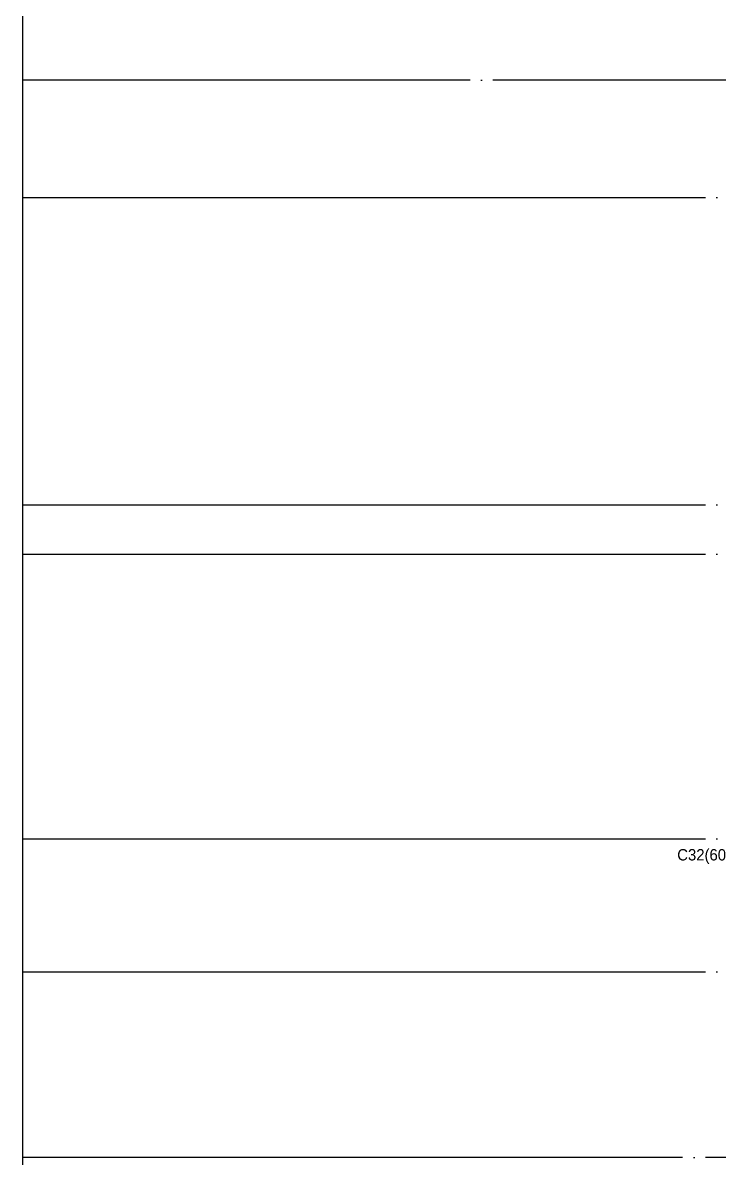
# Model space of a CAD drawing. Header units: millimetres. Extents: x -47382 to 204618, y -51045 to 127155.
# Drawn here: x 0 to 18367, y 35453 to 65382 of the extents above; entities that cross this region are included whole.
import ezdxf
from ezdxf.enums import TextEntityAlignment as Align

# ---------------------------------------------------------------- set-up
doc = ezdxf.new("R2010")
doc.units = ezdxf.units.MM
doc.header["$LTSCALE"] = 300
doc.header["$MEASUREMENT"] = 0
doc.linetypes.add('CEN', pattern=[62, 60, -1, 0, -1])
doc.layers.get('0').update_dxf_attribs({"linetype": 'CONTINUOUS'})
doc.layers.get('Defpoints').update_dxf_attribs({"color": 153, "linetype": 'CONTINUOUS'})
doc.layers.add('A-ST-AXIS-CEN', color=252, linetype='CEN')
doc.layers.add('Defpoint', color=161, linetype='CONTINUOUS', plot=False)
doc.styles.add('돋움', font='')
doc.styles.get('돋움').set_extended_font_data('Dotum')

# ---------------------------------------------------------------- blocks, each defined once
blk = doc.blocks.new('ACT 지상1층구조평면도')
at = {"layer": 'Defpoint'}
blk.add_lwpolyline([(189382, 51045), (47382, 51045), (47382, 150416), (189382, 150416)], close=True, dxfattribs=at)

msp = doc.modelspace()

# ---------------------------------------------------------------- linework, layer by layer
at = {"layer": 'A-ST-AXIS-CEN'}
for p, q in [((0, 60771), (33800, 60771)), ((0, 52671), (33800, 52671)), ((0, 51371), (142000, 51371)), ((0, 43871), (36000, 43871)), ((0, 40371), (142000, 40371)), ((36000, 35471), (0, 35471))]:
    msp.add_line(p, q, dxfattribs=at)
msp.add_lwpolyline([(142000, 63871), (0, 63871)], dxfattribs=at)
at = {"layer": 'Defpoint'}
msp.add_lwpolyline([(142000, 0), (0, 0), (0, 99371), (142000, 99371)], close=True, dxfattribs=at)

# ---------------------------------------------------------------- block references
msp.add_blockref('ACT 지상1층구조평면도', (-47382, -51045))

# ---------------------------------------------------------------- texts
at = {"layer": 'Defpoints', "linetype": 'Continuous', "style": '돋움'}
msp.add_text('C32(600x600)', height=300, dxfattribs=at).set_placement((18501, 43212), align=Align.BOTTOM_CENTER)

doc.saveas('drawing.dxf')
